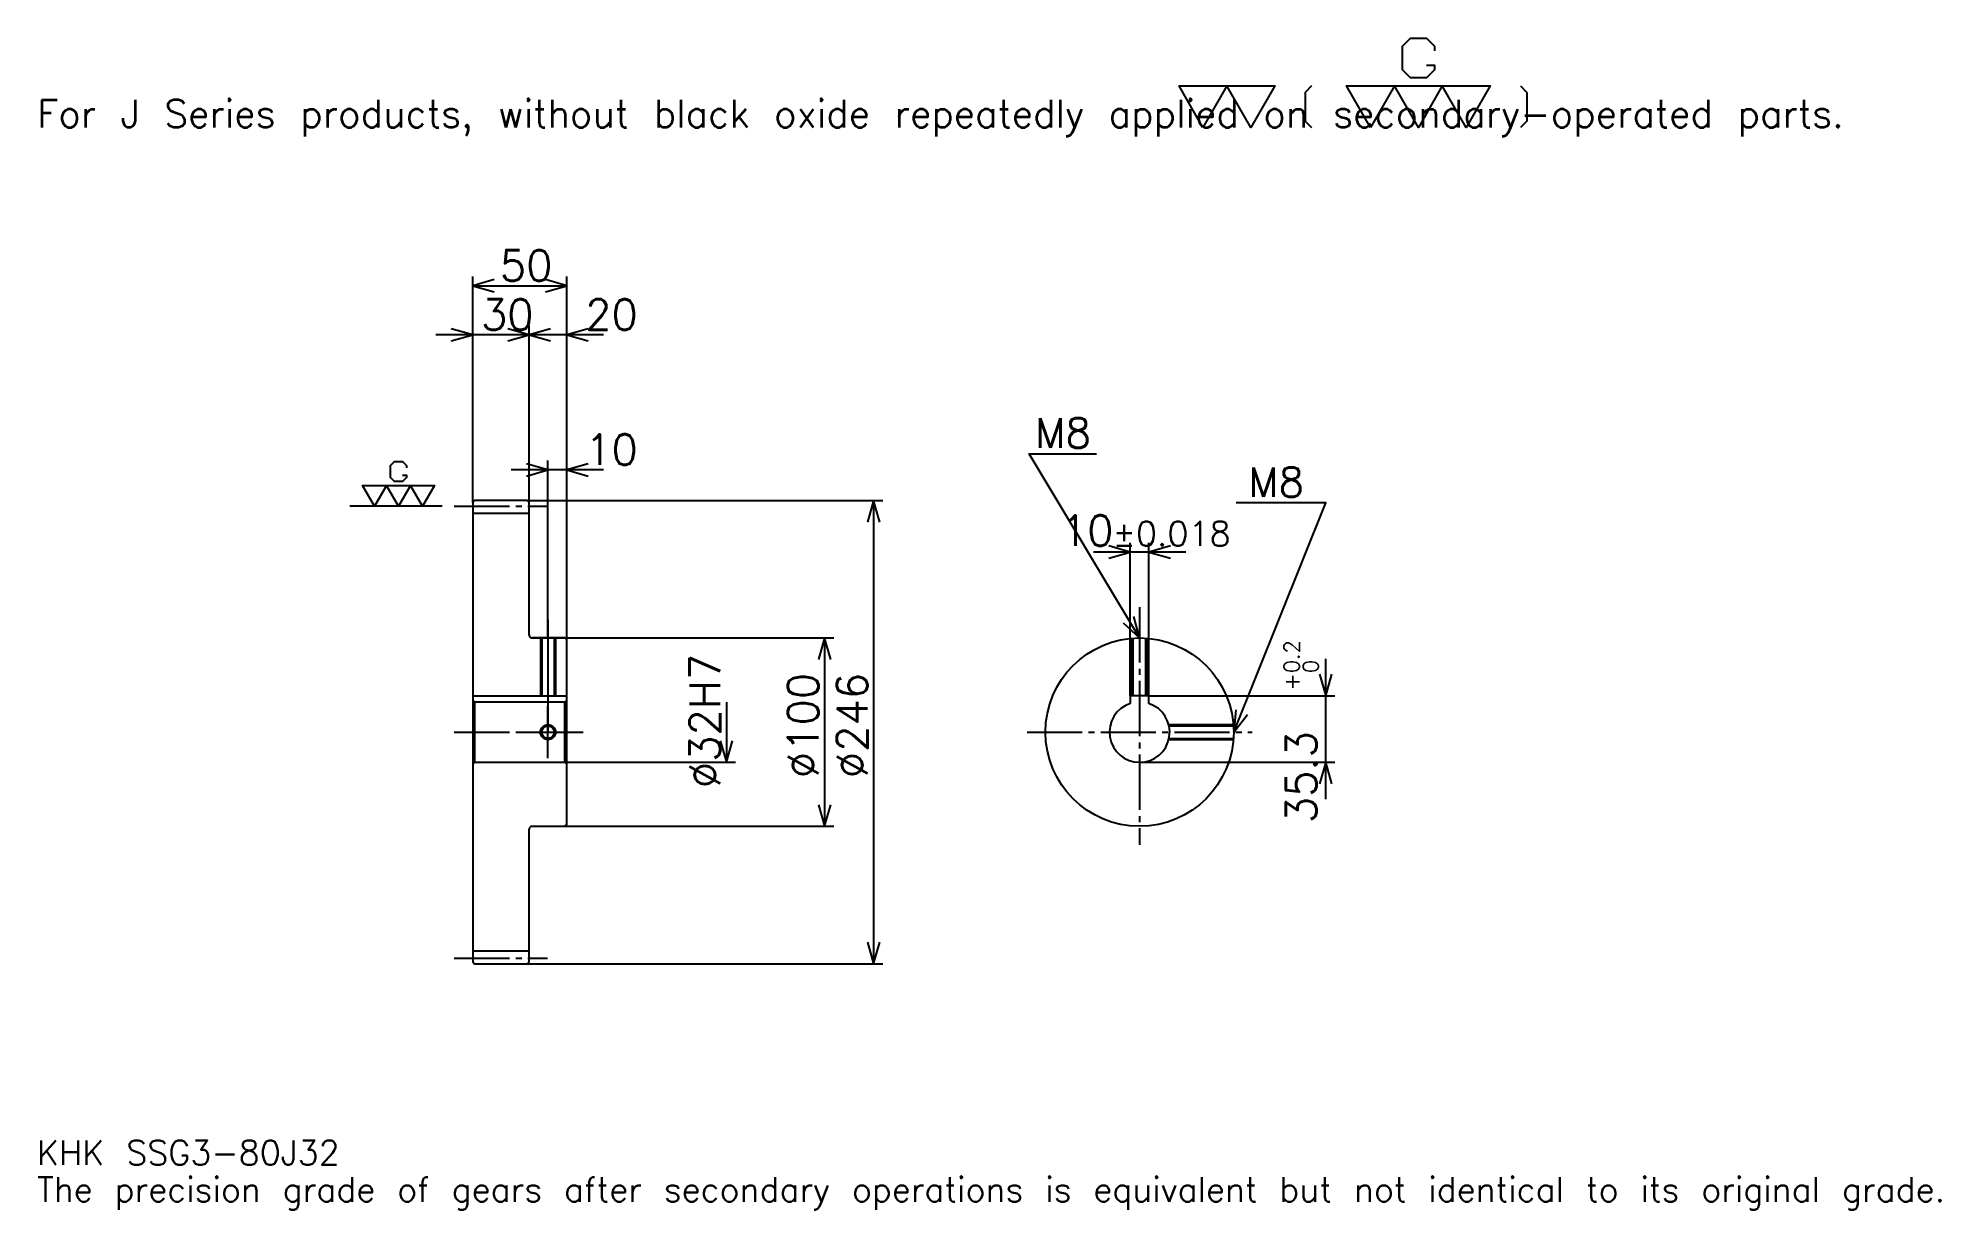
# Model space of a CAD drawing. Extents: x 33 to 1044, y 12 to 634.
import ezdxf

# ---------------------------------------------------------------- set-up
doc = ezdxf.new("R2010")
doc.units = 0
doc.linetypes.add('DASHDOT', pattern=[39.130436, 29.347826, -3.26087, 3.26087, -3.26087])
doc.layers.get('0').update_dxf_attribs({"linetype": 'CONTINUOUS'})
doc.layers.add('DASHDOT', color=6, linetype='DASHDOT')
doc.styles.add('KANJI', font='TXT', dxfattribs={"bigfont": 'BIGFONT'})

msp = doc.modelspace()

# ---------------------------------------------------------------- linework, layer by layer
at = {"color": 5}
for p, q in [((264.130432, 388.760864), (264.130432, 507.782593)), ((314.130432, 388.760864), (314.130432, 507.782593)), ((264.130432, 502.891296), (314.130432, 502.891296)), ((313.695648, 476.804352), (244.565216, 476.804352)), ((333.695648, 476.804352), (274.565216, 476.804352)), ((294.130432, 388.760864), (294.130432, 481.695679)), ((333.695648, 405.065216), (284.565216, 405.065216)), ((304.130432, 388.760864), (304.130432, 409.956543)), ((264.130432, 387.760864), (264.130432, 388.760864)), ((293.130432, 388.760864), (314.130432, 388.760864)), ((294.130432, 387.760864), (294.130432, 388.760864)), ((304.130432, 315.760864), (304.130432, 388.760864)), ((304.130432, 315.760864), (304.130432, 388.760864)), ((314.130432, 388.760864), (482.065216, 388.760864)), ((314.130432, 314.760864), (314.130432, 388.760864)), ((477.173889, 388.760864), (477.173889, 142.760864)), ((613.478271, 285.060852), (613.478271, 366.304352)), ((623.478271, 285.060852), (623.478271, 366.304352)), ((643.043457, 361.413025), (593.913086, 361.413025)), ((295.630432, 315.760864), (314.130432, 315.760864)), ((314.130432, 315.760864), (455.978271, 315.760864)), ((451.086975, 315.760864), (451.086975, 215.760864)), ((717.391296, 230.195648), (717.391296, 304.626068)), ((623.478271, 285.060852), (722.282593, 285.060852)), ((398.913025, 281.760864), (398.913025, 249.760864)), ((314.130432, 249.760864), (403.804352, 249.760864)), ((618.478271, 249.760864), (722.282593, 249.760864)), ((295.630432, 215.760864), (314.130432, 215.760864)), ((314.130432, 215.760864), (455.978271, 215.760864)), ((293.130432, 142.760864), (314.130432, 142.760864)), ((314.130432, 142.760864), (482.065216, 142.760864))]:
    msp.add_line(p, q, dxfattribs=at)
at = {"color": 7}
msp.add_line((247.82608, 385.760864), (198.91304, 385.760864), dxfattribs=at)
at = {"color": 4}
for p, q in [((264.130432, 382.010864), (294.130432, 382.010864)), ((264.130432, 285.060852), (314.130432, 285.060852)), ((265.130432, 281.760864), (265.130432, 249.760864)), ((313.130432, 281.760864), (314.130432, 282.760864)), ((313.130432, 249.760864), (314.130432, 248.760864)), ((264.130432, 149.510864), (294.130432, 149.510864))]:
    msp.add_line(p, q, dxfattribs=at)
at = {"color": 7}
for points in [[(770.869507, 620.021729), (775.108643, 620.021729), (775.108643, 617.478271), (770.869507, 613.239136), (762.391296, 613.239136), (758.152161, 617.478271), (758.152161, 630.195679), (762.391296, 634.434814), (770.869507, 634.434814), (775.108643, 630.195679), (775.108643, 627.652222)], [(652.173889, 586.956543), (639.456482, 609), (690.32605, 609), (677.608643, 586.956543), (664.891296, 609), (652.173889, 586.956543)], [(709.82605, 609), (706.434753, 605.608704), (706.434753, 590.347839), (709.82605, 586.956543)], [(741.195618, 586.956543), (728.478271, 609), (804.782593, 609), (792.065186, 586.956543), (779.347778, 609), (766.630432, 586.956543), (753.913025, 609), (741.195618, 586.956543)], [(820.891296, 609), (824.282593, 605.608704), (824.282593, 590.347839), (820.891296, 586.956543)], [(226.793472, 402.293457), (228.91304, 402.293457), (228.91304, 401.021729), (226.793472, 398.902161), (222.554352, 398.902161), (220.434784, 401.021729), (220.434784, 407.380432), (222.554352, 409.5), (226.793472, 409.5), (228.91304, 407.380432), (228.91304, 406.108704)], [(211.956512, 385.760864), (205.597824, 396.782593), (243.75, 396.782593), (237.391296, 385.760864), (231.032608, 396.782593), (224.67392, 385.760864), (218.315216, 396.782593), (211.956512, 385.760864)]]:
    msp.add_lwpolyline(points, dxfattribs=at)
at = {"color": 5}
for points in [[(275.543488, 506.152161), (264.130432, 502.891296), (275.543488, 499.630432)], [(302.717377, 499.630432), (314.130432, 502.891296), (302.717377, 506.152161)], [(252.717392, 473.543488), (264.130432, 476.804352), (252.717392, 480.065216)], [(282.717377, 473.543488), (294.130432, 476.804352), (282.717377, 480.065216)], [(305.543488, 480.065216), (294.130432, 476.804352), (305.543488, 473.543488)], [(325.543488, 480.065216), (314.130432, 476.804352), (325.543488, 473.543488)], [(292.717377, 401.804352), (304.130432, 405.065216), (292.717377, 408.32608)], [(325.543488, 408.32608), (314.130432, 405.065216), (325.543488, 401.804352)], [(618.478271, 315.760864), (559.782593, 413.586945), (595.652161, 413.586945)], [(480.434753, 377.347839), (477.173889, 388.760864), (473.913025, 377.347839)], [(668.478271, 265.760864), (717.391296, 387.5), (669.782593, 387.5)], [(602.065186, 358.152161), (613.478271, 361.413025), (602.065186, 364.67392)], [(634.891357, 364.67392), (623.478271, 361.413025), (634.891357, 358.152161)], [(609.81012, 323.869751), (618.478271, 315.760864), (615.402466, 327.225159)], [(454.347839, 304.347809), (451.086975, 315.760864), (447.826111, 304.347809)], [(714.130432, 296.473907), (717.391296, 285.060852), (720.652161, 296.473907)], [(669.70752, 277.566803), (668.478271, 265.760864), (675.759033, 275.135376)], [(395.652161, 261.17392), (398.913025, 249.760864), (402.173889, 261.17392)], [(720.652161, 238.347824), (717.391296, 249.760864), (714.130432, 238.347824)], [(447.826111, 227.173904), (451.086975, 215.760864), (454.347839, 227.173904)], [(473.913025, 154.173904), (477.173889, 142.760864), (480.434753, 154.173904)]]:
    msp.add_lwpolyline(points, dxfattribs=at)
at = {"color": 4}
for points in [[(294.130432, 317.260864), (294.130432, 387.760864), (293.130432, 388.760864), (265.130432, 388.760864), (264.130432, 387.760864), (264.130432, 248.760864)], [(295.630432, 215.760864), (313.130432, 215.760864), (314.130432, 216.760864), (314.130432, 314.760864), (313.130432, 315.760864), (295.630432, 315.760864)], [(300.130432, 315.760864), (300.130432, 285.060852)], [(300.80542, 315.760864), (300.80542, 285.060852)], [(307.455444, 315.760864), (307.455444, 285.060852)], [(308.130432, 315.760864), (308.130432, 285.060852)], [(614.478271, 285.060852), (614.478271, 315.600616)], [(615.153259, 285.060852), (615.153259, 315.650177)], [(621.803284, 285.060852), (621.803284, 315.650177)], [(622.478271, 285.060852), (622.478271, 315.600616)], [(623.478271, 280.959534), (623.478271, 285.060852), (613.478271, 285.060852), (613.478271, 280.959534)], [(264.130432, 248.760864), (265.130432, 249.760864), (313.130432, 249.760864), (313.130432, 281.760864), (265.130432, 281.760864), (264.130432, 282.760864)], [(633.970215, 269.760864), (668.317993, 269.760864)], [(634.128967, 269.085876), (668.367554, 269.085876)], [(633.970215, 261.760864), (668.317993, 261.760864)], [(634.128967, 262.435852), (668.367554, 262.435852)], [(264.130432, 248.760864), (264.130432, 143.760864), (265.130432, 142.760864), (293.130432, 142.760864), (294.130432, 143.760864), (294.130432, 214.260864)]]:
    msp.add_lwpolyline(points, dxfattribs=at)
for centre, radius in [((618.478271, 265.760864), 50), ((304.130432, 265.760864), 3.325)]:
    msp.add_circle(centre, radius, dxfattribs=at)
at = {"color": 7}
msp.add_circle((304.130432, 265.760864), 4, dxfattribs=at)
at = {"color": 4}
for centre, radius, start, end in [((295.630432, 317.260864), 1.5, 180, 270), ((618.478271, 265.760864), 16, 108.209957329, 71.790042671), ((295.630432, 214.260864), 1.5, 90, 180)]:
    msp.add_arc(centre, radius, start, end, dxfattribs=at)
at = {"layer": 'DASHDOT', "color": 7}
for p, q in [((254.347824, 385.760864), (303.913025, 385.760864)), ((618.478271, 332.065216), (618.478271, 205.978256)), ((304.130432, 315.760864), (304.130432, 265.760864)), ((254.347824, 265.760864), (323.913025, 265.760864)), ((558.695679, 265.760864), (678.260864, 265.760864)), ((254.347824, 145.760864), (303.913025, 145.760864))]:
    msp.add_line(p, q, dxfattribs=at)
for points in [[(304.130432, 325.543457), (304.130432, 275.278259)], [(304.130432, 251.978256), (304.130432, 279.543488)], [(290.347839, 265.760864), (317.913025, 265.760864)]]:
    msp.add_lwpolyline(points, dxfattribs=at)

# ---------------------------------------------------------------- texts
at = {"color": 7, "style": 'KANJI'}
for s, height, p in [('For J Series products, without black oxide repeatedly applied on secondary-operated parts.', 14.673913, (32.608696, 586.956543)), ('50', 16.304348, (278.532593, 505.5)), ('30', 16.304348, (268.532593, 479.413025)), ('20', 16.304348, (323.913025, 479.413025)), ('M8', 15.652175, (563.043457, 416.847839)), ('10', 16.304348, (323.913025, 407.673889)), ('M8', 15.652175, (676.304321, 390.760864)), ('10', 16.304348, (576.670654, 364.67392)), ('%%p0.018', 13.043478, (604.223022, 364.67392)), ('KHK SSG3-80J32', 13.043478, (32.608696, 35.869564)), ('The precision grade of gears after secondary operations is equivalent but not identical to its original grade.', 13.043478, (32.608696, 16.304348))]:
    msp.add_text(s, height=height, dxfattribs=at).set_placement(p)
for s, height, p in [('0.2', 8.152174, (703.369568, 297.093445)), ('%%c32H7', 16.304348, (395.652161, 236.005432)), ('%%c100', 16.304348, (447.826111, 241.304352)), ('%%c246', 16.304348, (473.913025, 241.304337)), ('+', 8.152174, (703.369568, 287.963013)), ('0', 8.152174, (713.478271, 297.093445)), ('35.3', 16.304348, (712.5, 217.391327))]:
    msp.add_text(s, height=height, rotation=90, dxfattribs=at).set_placement(p)

doc.saveas('drawing.dxf')
